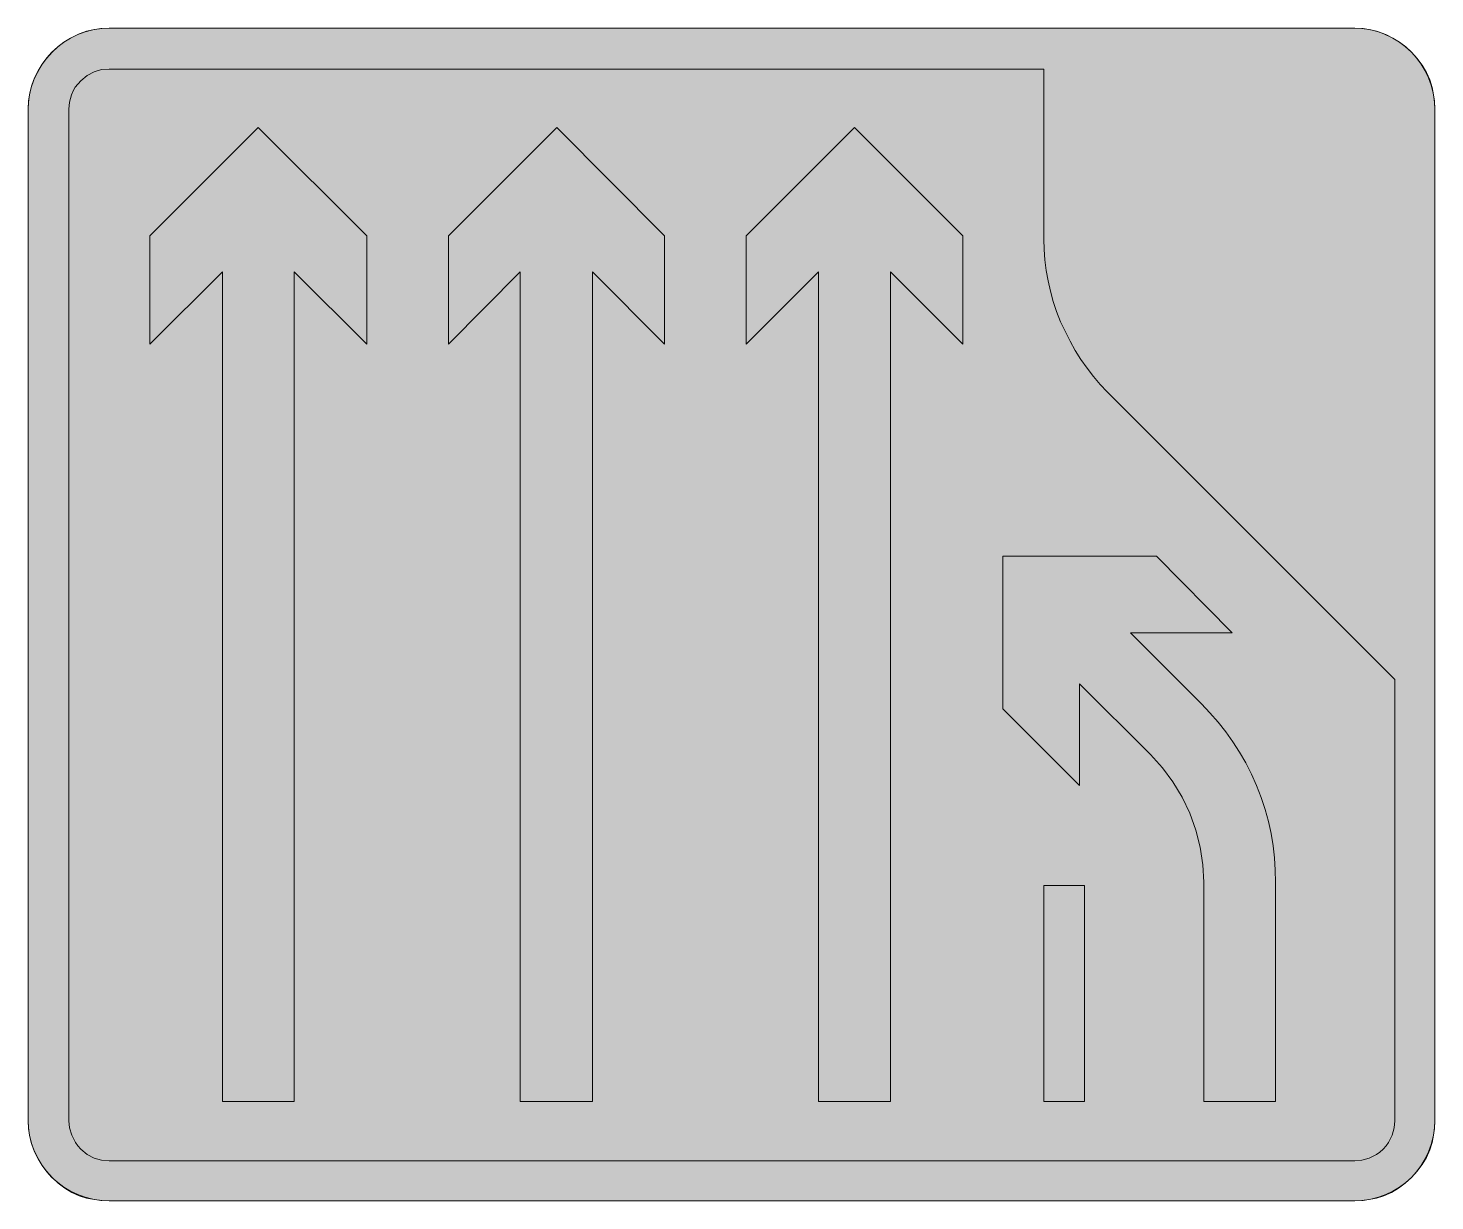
# Model space of a CAD drawing. Header units: metres. Extents: x 133 to 437, y 9 to 262.
import ezdxf

# ---------------------------------------------------------------- set-up
doc = ezdxf.new("R2010")
doc.units = ezdxf.units.M
for name, color, linetype, true_color in [('FILL_LIME_00FF00', 7, 'Continuous', 0x00ff00), ('FILL_WHITE_FFFFFF', 7, 'Continuous', 0xffffff), ('STROKE_LIME_00FF00', 7, 'Continuous', 0x00ff00)]:
    doc.layers.add(name, color=color, linetype=linetype, true_color=true_color)

msp = doc.modelspace()

# ---------------------------------------------------------------- hatches: boundary and pattern name
at = {"layer": 'FILL_LIME_00FF00', "true_color": 0x00ff00}
h = msp.add_hatch(color=7, dxfattribs=at)
h.dxf.hatch_style = 1
h.paths.add_polyline_path([(352.08, 253.62), (352.08, 216.9), (352.14, 214.67), (352.31, 212.42), (352.6, 210.17), (353, 207.92), (353.51, 205.68), (354.13, 203.46), (354.85, 201.26), (355.68, 199.08), (357.74, 194.87), (358.89, 192.86), (360.11, 190.91), (361.42, 189.04), (362.79, 187.26), (364.24, 185.56), (365.76, 183.96), (427.86, 121.86), (427.86, 26.64), (427.72, 25.1), (427.28, 23.51), (426.49, 21.96), (425.97, 21.22), (425.34, 20.52), (424.64, 19.89), (423.9, 19.37), (422.35, 18.59), (420.76, 18.14), (419.22, 18), (150.3, 18), (148.69, 18.14), (147.1, 18.59), (145.59, 19.37), (144.18, 20.52), (143.55, 21.22), (143.03, 21.96), (142.24, 23.51), (141.8, 25.1), (141.66, 26.64), (141.66, 244.98), (141.79, 246.44), (142.2, 248.04), (142.53, 248.92), (142.99, 249.71), (144.18, 251.1), (145.59, 252.25), (147.1, 253.04), (148.69, 253.48), (150.3, 253.62), (352.08, 253.62)])
at = {"layer": 'FILL_WHITE_FFFFFF', "true_color": 0xffffff}
h = msp.add_hatch(color=7, dxfattribs=at)
h.dxf.hatch_style = 1
h.paths.add_polyline_path([(436.43, 25.12), (436.23, 23.56), (435.89, 21.96), (435.42, 20.34), (434.67, 18.75), (433.78, 17.23), (432.71, 15.78), (431.46, 14.4), (430.08, 13.15), (428.63, 12.08), (427.11, 11.19), (425.52, 10.44), (423.9, 9.97), (422.3, 9.63), (420.74, 9.43), (419.22, 9.36), (150.3, 9.36), (148.76, 9.43), (147.13, 9.63), (145.47, 9.97), (143.82, 10.44), (142.24, 11.19), (140.74, 12.08), (139.34, 13.15), (138.06, 14.4), (136.81, 15.78), (135.74, 17.23), (134.85, 18.75), (134.1, 20.34), (133.52, 21.96), (133.13, 23.56), (132.91, 25.12), (132.84, 26.64), (132.84, 244.98), (132.91, 246.5), (133.13, 248.06), (133.52, 249.66), (134.1, 251.28), (134.85, 252.89), (135.74, 254.45), (136.81, 255.91), (138.06, 257.22), (139.34, 258.47), (140.74, 259.54), (142.24, 260.43), (143.82, 261.18), (145.47, 261.76), (147.13, 262.15), (148.76, 262.37), (150.3, 262.44), (419.22, 262.44), (420.74, 262.37), (422.3, 262.15), (423.9, 261.76), (425.52, 261.18), (427.11, 260.43), (428.63, 259.54), (430.08, 258.47), (431.46, 257.22), (432.71, 255.91), (433.78, 254.45), (434.67, 252.89), (435.42, 251.28), (435.89, 249.66), (436.23, 248.06), (436.43, 246.5), (436.5, 244.98), (436.5, 26.64), (436.43, 25.12)])
h = msp.add_hatch(color=7, dxfattribs=at)
h.dxf.hatch_style = 1
h.paths.add_polyline_path([(205.92, 217.62), (205.92, 194.22), (190.26, 209.88), (190.26, 30.78), (174.78, 30.78), (174.78, 209.88), (159.12, 194.22), (159.12, 217.62), (182.52, 241.02), (205.92, 217.62)])
h = msp.add_hatch(color=7, dxfattribs=at)
h.dxf.hatch_style = 1
h.paths.add_polyline_path([(270.18, 217.62), (270.18, 194.22), (254.7, 209.88), (254.7, 30.78), (239.04, 30.78), (239.04, 209.88), (223.56, 194.22), (223.56, 217.62), (246.96, 241.02), (270.18, 217.62)])
h = msp.add_hatch(color=7, dxfattribs=at)
h.dxf.hatch_style = 1
h.paths.add_polyline_path([(334.62, 217.62), (334.62, 194.22), (318.96, 209.88), (318.96, 30.78), (303.48, 30.78), (303.48, 209.88), (287.82, 194.22), (287.82, 217.62), (311.22, 241.02), (334.62, 217.62)])
h = msp.add_hatch(color=7, dxfattribs=at)
h.dxf.hatch_style = 1
h.paths.add_polyline_path([(402.12, 30.78), (386.64, 30.78), (386.64, 78.12), (386.44, 81.9), (385.85, 85.66), (384.89, 89.38), (383.58, 93.06), (381.93, 96.5), (379.96, 99.77), (377.68, 102.83), (375.12, 105.66), (359.82, 120.96), (359.82, 99), (343.26, 115.56), (343.26, 148.5), (376.38, 148.5), (392.76, 131.94), (370.8, 131.94), (386.1, 116.64), (387.95, 114.71), (389.7, 112.69), (391.36, 110.6), (392.92, 108.43), (394.36, 106.18), (395.69, 103.86), (396.9, 101.46), (397.98, 99), (398.98, 96.43), (399.84, 93.84), (400.56, 91.24), (401.13, 88.63), (401.57, 86.01), (401.88, 83.38), (402.06, 80.75), (402.12, 78.12), (402.12, 30.78)])
h = msp.add_hatch(color=7, dxfattribs=at)
h.dxf.hatch_style = 1
h.paths.add_polyline_path([(360.9, 77.4), (360.9, 30.78), (352.08, 30.78), (352.08, 77.4), (360.9, 77.4)])

# ---------------------------------------------------------------- linework, layer by layer
at = {"layer": 'FILL_LIME_00FF00', "lineweight": 0, "true_color": 0x00ff00}
msp.add_lwpolyline([(352.08, 253.62), (352.08, 216.9), (352.14, 214.67), (352.31, 212.42), (352.6, 210.17), (353, 207.92), (353.51, 205.68), (354.13, 203.46), (354.85, 201.26), (355.68, 199.08), (357.74, 194.87), (358.89, 192.86), (360.11, 190.91), (361.42, 189.04), (362.79, 187.26), (364.24, 185.56), (365.76, 183.96), (427.86, 121.86), (427.86, 26.64), (427.72, 25.1), (427.28, 23.51), (426.49, 21.96), (425.97, 21.22), (425.34, 20.52), (424.64, 19.89), (423.9, 19.37), (422.35, 18.59), (420.76, 18.14), (419.22, 18), (150.3, 18), (148.69, 18.14), (147.1, 18.59), (145.59, 19.37), (144.18, 20.52), (143.55, 21.22), (143.03, 21.96), (142.24, 23.51), (141.8, 25.1), (141.66, 26.64), (141.66, 244.98), (141.79, 246.44), (142.2, 248.04), (142.53, 248.92), (142.99, 249.71), (144.18, 251.1), (145.59, 252.25), (147.1, 253.04), (148.69, 253.48), (150.3, 253.62)], close=True, dxfattribs=at)
at = {"layer": 'FILL_WHITE_FFFFFF', "lineweight": 0, "true_color": 0xffffff}
for points in [[(436.43, 25.12), (436.23, 23.56), (435.89, 21.96), (435.42, 20.34), (434.67, 18.75), (433.78, 17.23), (432.71, 15.78), (431.46, 14.4), (430.08, 13.15), (428.63, 12.08), (427.11, 11.19), (425.52, 10.44), (423.9, 9.97), (422.3, 9.63), (420.74, 9.43), (419.22, 9.36), (150.3, 9.36), (148.76, 9.43), (147.13, 9.63), (145.47, 9.97), (143.82, 10.44), (142.24, 11.19), (140.74, 12.08), (139.34, 13.15), (138.06, 14.4), (136.81, 15.78), (135.74, 17.23), (134.85, 18.75), (134.1, 20.34), (133.52, 21.96), (133.13, 23.56), (132.91, 25.12), (132.84, 26.64), (132.84, 244.98), (132.91, 246.5), (133.13, 248.06), (133.52, 249.66), (134.1, 251.28), (134.85, 252.89), (135.74, 254.45), (136.81, 255.91), (138.06, 257.22), (139.34, 258.47), (140.74, 259.54), (142.24, 260.43), (143.82, 261.18), (145.47, 261.76), (147.13, 262.15), (148.76, 262.37), (150.3, 262.44), (419.22, 262.44), (420.74, 262.37), (422.3, 262.15), (423.9, 261.76), (425.52, 261.18), (427.11, 260.43), (428.63, 259.54), (430.08, 258.47), (431.46, 257.22), (432.71, 255.91), (433.78, 254.45), (434.67, 252.89), (435.42, 251.28), (435.89, 249.66), (436.23, 248.06), (436.43, 246.5), (436.5, 244.98), (436.5, 26.64)], [(402.12, 30.78), (386.64, 30.78), (386.64, 78.12), (386.44, 81.9), (385.85, 85.66), (384.89, 89.38), (383.58, 93.06), (381.93, 96.5), (379.96, 99.77), (377.68, 102.83), (375.12, 105.66), (359.82, 120.96), (359.82, 99), (343.26, 115.56), (343.26, 148.5), (376.38, 148.5), (392.76, 131.94), (370.8, 131.94), (386.1, 116.64), (387.95, 114.71), (389.7, 112.69), (391.36, 110.6), (392.92, 108.43), (394.36, 106.18), (395.69, 103.86), (396.9, 101.46), (397.98, 99), (398.98, 96.43), (399.84, 93.84), (400.56, 91.24), (401.13, 88.63), (401.57, 86.01), (401.88, 83.38), (402.06, 80.75), (402.12, 78.12)], [(360.9, 77.4), (360.9, 30.78), (352.08, 30.78), (352.08, 77.4)]]:
    msp.add_lwpolyline(points, close=True, dxfattribs=at)
at = {"layer": 'FILL_WHITE_FFFFFF', "lineweight": 0, "true_color": 0x00ff00}
for points in [[(205.92, 217.62), (205.92, 194.22), (190.26, 209.88), (190.26, 30.78), (174.78, 30.78), (174.78, 209.88), (159.12, 194.22), (159.12, 217.62), (182.52, 241.02)], [(270.18, 217.62), (270.18, 194.22), (254.7, 209.88), (254.7, 30.78), (239.04, 30.78), (239.04, 209.88), (223.56, 194.22), (223.56, 217.62), (246.96, 241.02)], [(334.62, 217.62), (334.62, 194.22), (318.96, 209.88), (318.96, 30.78), (303.48, 30.78), (303.48, 209.88), (287.82, 194.22), (287.82, 217.62), (311.22, 241.02)]]:
    msp.add_lwpolyline(points, close=True, dxfattribs=at)
at = {"layer": 'STROKE_LIME_00FF00', "lineweight": 0, "true_color": 0x00ff00}
for points in [[(150.3, 262.44), (148.53, 262.35), (146.81, 262.08), (145.15, 261.65), (143.55, 261.05), (142.02, 260.31), (140.58, 259.43), (139.24, 258.42), (137.99, 257.29), (136.86, 256.04), (135.85, 254.7), (134.97, 253.26), (134.23, 251.73), (133.63, 250.13), (133.2, 248.47), (132.93, 246.75), (132.84, 244.98)], [(419.22, 262.44), (150.3, 262.44)], [(436.5, 244.98), (436.41, 246.75), (436.15, 248.47), (435.72, 250.13), (435.14, 251.73), (434.41, 253.26), (433.55, 254.7), (432.55, 256.04), (431.44, 257.29), (430.21, 258.42), (428.88, 259.43), (427.46, 260.31), (425.94, 261.05), (424.36, 261.65), (422.7, 262.08), (420.99, 262.35), (419.22, 262.44)], [(132.84, 244.98), (132.84, 26.64)], [(436.5, 26.64), (436.5, 244.98)], [(132.84, 26.64), (132.93, 24.87), (133.2, 23.16), (133.63, 21.5), (134.23, 19.92), (134.97, 18.4), (135.85, 16.98), (136.86, 15.65), (137.99, 14.42), (139.24, 13.31), (140.58, 12.31), (142.02, 11.45), (143.55, 10.72), (145.15, 10.14), (146.81, 9.71), (148.53, 9.45), (150.3, 9.36)], [(419.22, 9.36), (420.99, 9.45), (422.7, 9.71), (424.36, 10.14), (425.94, 10.72), (427.46, 11.45), (428.88, 12.31), (430.21, 13.31), (431.44, 14.42), (432.55, 15.65), (433.55, 16.98), (434.41, 18.4), (435.14, 19.92), (435.72, 21.5), (436.15, 23.16), (436.41, 24.87), (436.5, 26.64)], [(150.3, 9.36), (419.22, 9.36)]]:
    msp.add_lwpolyline(points, dxfattribs=at)

doc.saveas('drawing.dxf')
